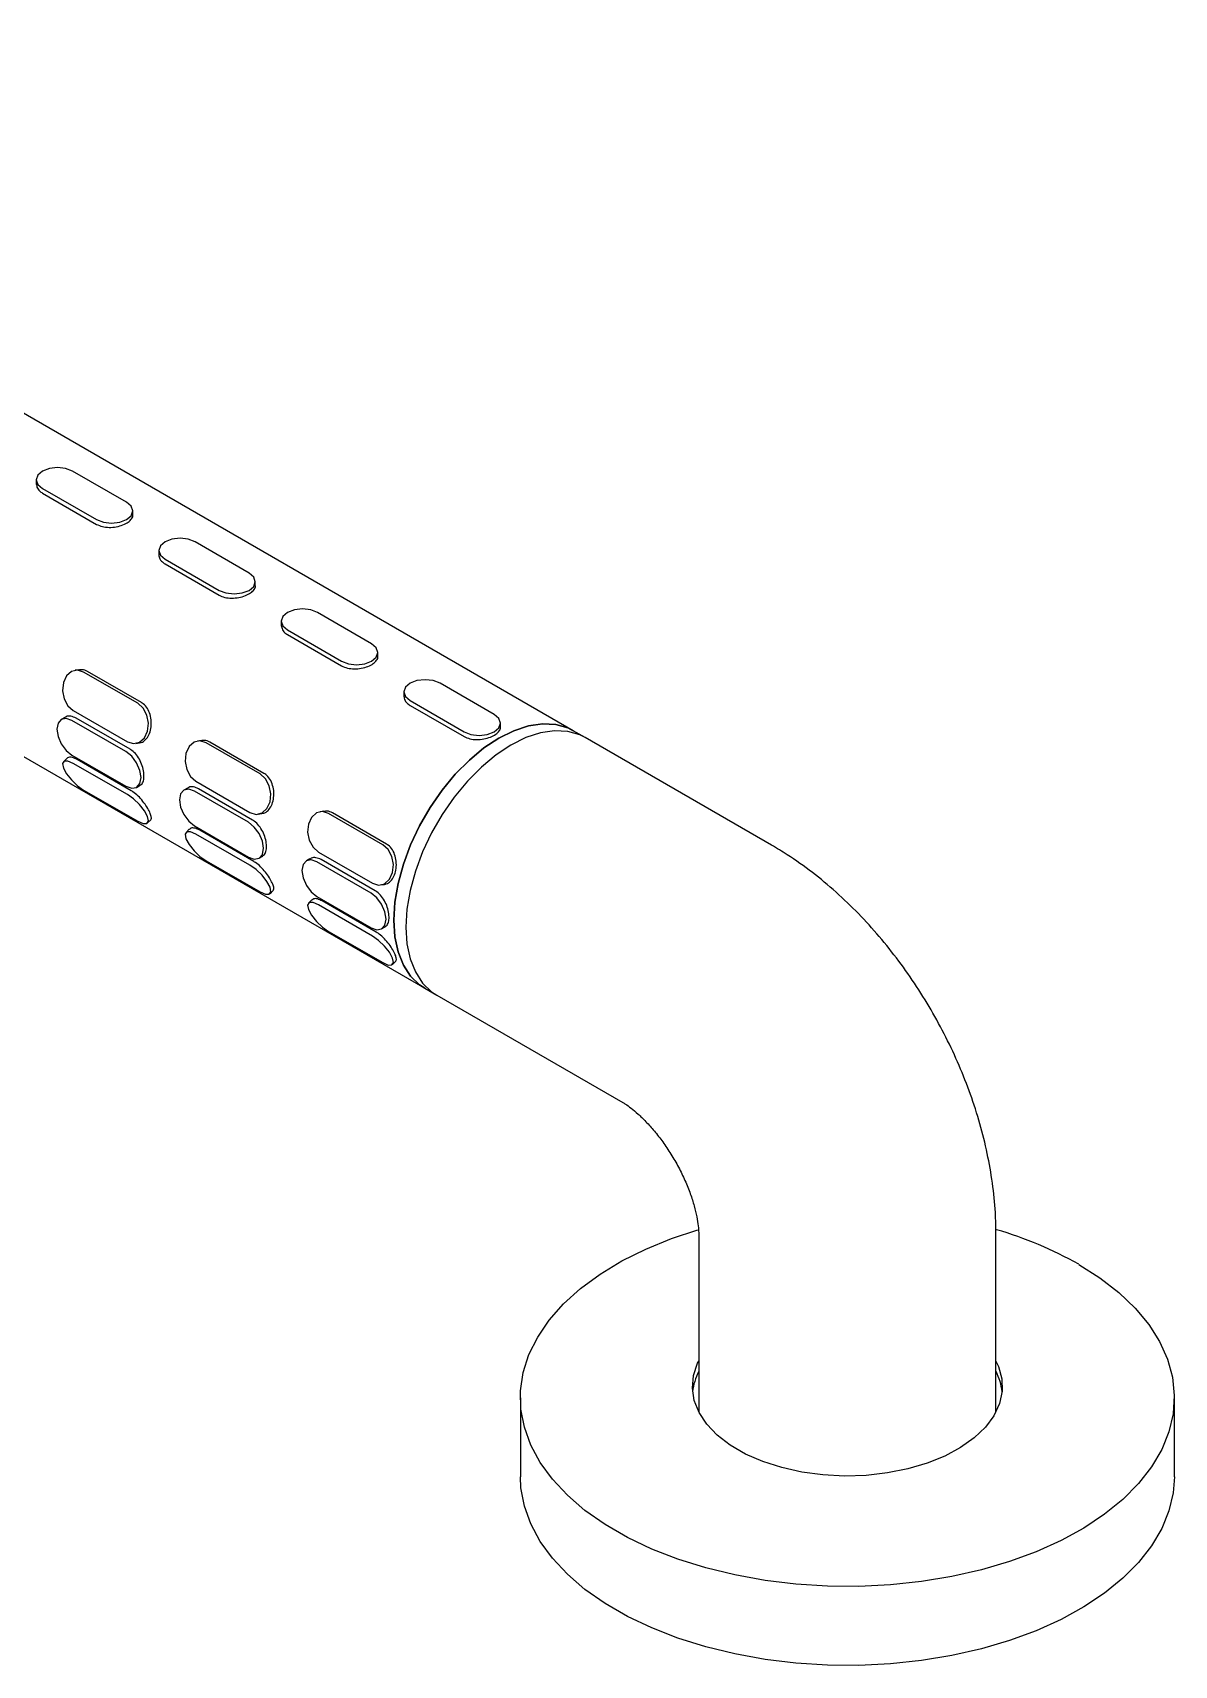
# Model space of a CAD drawing. Extents: x 0 to 3255, y 0 to 2385.
# Drawn here: x 1753 to 1887.4, y 1550.4 to 1742.6 of the extents above; entities that cross this region are included whole.
import ezdxf

# ---------------------------------------------------------------- set-up
doc = ezdxf.new("R2010")
doc.units = 0
doc.header["$LTSCALE"] = 10
doc.header["$MEASUREMENT"] = 0
doc.layers.get('0').update_dxf_attribs({"linetype": 'CONTINUOUS'})

msp = doc.modelspace()

# ---------------------------------------------------------------- linework, layer by layer
at = {"color": 7, "linetype": 'Continuous', "lineweight": 25}
for p, q in [((1816.67, 1660.44), (1473.73, 1858.41)), ((1456.23, 1828.1), (1799.18, 1630.12)), ((1753.45, 1689.98), (1753.45, 1689.5)), ((1764.08, 1687.33), (1757.72, 1691)), ((1754.18, 1688.96), (1760.55, 1685.29)), ((1754.18, 1688.4), (1760.55, 1684.73)), ((1764.82, 1685.83), (1764.82, 1686.31)), ((1778.51, 1679), (1772.14, 1682.67)), ((1767.88, 1681.65), (1767.88, 1681.17)), ((1768.61, 1680.63), (1774.97, 1676.96)), ((1768.61, 1680.08), (1774.97, 1676.4)), ((1779.24, 1677.5), (1779.24, 1677.98)), ((1792.93, 1670.67), (1786.57, 1674.35)), ((1782.3, 1673.33), (1782.3, 1672.84)), ((1783.03, 1672.3), (1789.4, 1668.63)), ((1783.03, 1671.75), (1789.4, 1668.08)), ((1793.67, 1669.17), (1793.67, 1669.65)), ((1758.45, 1667.61), (1758.03, 1667.55)), ((1765.39, 1663.67), (1759.02, 1667.34)), ((1765.84, 1663.74), (1759.47, 1667.42)), ((1796.73, 1665), (1796.73, 1664.52)), ((1807.36, 1662.34), (1800.99, 1666.02)), ((1757.81, 1662.81), (1764.18, 1659.14)), ((1797.46, 1663.98), (1803.82, 1660.3)), ((1797.46, 1663.42), (1803.82, 1659.75)), ((1756.82, 1662.01), (1756.4, 1661.77)), ((1764.01, 1657.97), (1757.65, 1661.65)), ((1764.49, 1658.25), (1758.13, 1661.93)), ((1808.09, 1660.84), (1808.09, 1661.32)), ((1765.17, 1658.93), (1765.59, 1659)), ((1772.87, 1659.28), (1772.45, 1659.22)), ((1779.81, 1655.34), (1773.45, 1659.02)), ((1780.26, 1655.41), (1773.9, 1659.09)), ((1818.09, 1659.62), (1816.67, 1660.44)), ((1840.01, 1646.97), (1818.09, 1659.62)), ((1757.03, 1657.17), (1756.65, 1656.79)), ((1757.65, 1657.57), (1764.01, 1653.89)), ((1764.63, 1653.37), (1758.26, 1657.04)), ((1764.18, 1652.92), (1757.81, 1656.59)), ((1759.02, 1653.45), (1765.39, 1649.78)), ((1765.26, 1653.77), (1765.68, 1654.01)), ((1771.24, 1653.69), (1770.82, 1653.44)), ((1778.44, 1649.65), (1772.07, 1653.32)), ((1772.24, 1654.48), (1778.6, 1650.81)), ((1778.92, 1649.92), (1772.55, 1653.6)), ((1766.55, 1649.58), (1766.92, 1649.96)), ((1779.59, 1650.61), (1780.01, 1650.67)), ((1787.3, 1650.96), (1786.88, 1650.89)), ((1794.24, 1647.02), (1787.87, 1650.69)), ((1794.69, 1647.09), (1788.32, 1650.76)), ((1771.45, 1648.84), (1771.08, 1648.47)), ((1772.07, 1649.24), (1778.44, 1645.56)), ((1778.6, 1644.59), (1772.24, 1648.27)), ((1779.05, 1645.04), (1772.69, 1648.72)), ((1779.69, 1645.44), (1780.11, 1645.68)), ((1786.66, 1646.15), (1793.03, 1642.48)), ((1773.45, 1645.13), (1779.81, 1641.45)), ((1785.67, 1645.36), (1785.25, 1645.12)), ((1792.86, 1641.32), (1786.5, 1644.99)), ((1793.34, 1641.6), (1786.98, 1645.27)), ((1780.97, 1641.25), (1781.35, 1641.63)), ((1794.02, 1642.28), (1794.44, 1642.34)), ((1785.88, 1640.52), (1785.5, 1640.14)), ((1786.5, 1640.91), (1792.86, 1637.24)), ((1793.03, 1636.26), (1786.66, 1639.94)), ((1793.48, 1636.71), (1787.11, 1640.39)), ((1787.87, 1636.8), (1794.24, 1633.13)), ((1794.11, 1637.11), (1794.53, 1637.35)), ((1795.4, 1632.92), (1795.77, 1633.3)), ((1799.18, 1630.12), (1800.59, 1629.31)), ((1800.59, 1629.31), (1822.51, 1616.65)), ((1831.44, 1601.19), (1831.44, 1580.24)), ((1866.44, 1580.24), (1866.44, 1601.19)), ((1810.44, 1581.91), (1810.44, 1572.61)), ((1887.44, 1572.61), (1887.44, 1581.91))]:
    msp.add_line(p, q, dxfattribs=at)
at = {"color": 7, "linetype": 'Continuous', "lineweight": 25, "flags": 128}
for points in [[(1757.72, 1691), (1756.91, 1691.31), (1755.95, 1691.42), (1754.99, 1691.31), (1754.18, 1691), (1753.64, 1690.53), (1753.45, 1689.98), (1753.64, 1689.43), (1754.18, 1688.96)], [(1760.55, 1685.29), (1761.36, 1684.97), (1762.32, 1684.86), (1763.27, 1684.97), (1764.08, 1685.29), (1764.63, 1685.75), (1764.82, 1686.31), (1764.63, 1686.86), (1764.08, 1687.33)], [(1772.14, 1682.67), (1771.33, 1682.99), (1770.38, 1683.1), (1769.42, 1682.99), (1768.61, 1682.67), (1768.07, 1682.21), (1767.88, 1681.65), (1768.07, 1681.1), (1768.61, 1680.63)], [(1774.97, 1676.96), (1775.78, 1676.65), (1776.74, 1676.54), (1777.7, 1676.65), (1778.51, 1676.96), (1779.05, 1677.43), (1779.24, 1677.98), (1779.05, 1678.53), (1778.51, 1679)], [(1786.57, 1674.35), (1785.76, 1674.66), (1784.8, 1674.77), (1783.84, 1674.66), (1783.03, 1674.35), (1782.49, 1673.88), (1782.3, 1673.33), (1782.49, 1672.77), (1783.03, 1672.3)], [(1789.4, 1668.63), (1790.21, 1668.32), (1791.17, 1668.21), (1792.12, 1668.32), (1792.93, 1668.63), (1793.48, 1669.1), (1793.67, 1669.65), (1793.48, 1670.2), (1792.93, 1670.67)], [(1759.02, 1667.34), (1758.3, 1667.56), (1757.59, 1667.4), (1757.01, 1666.89), (1756.65, 1666.1), (1756.55, 1665.15), (1756.74, 1664.2), (1757.18, 1663.37), (1757.81, 1662.81)], [(1800.99, 1666.02), (1800.18, 1666.33), (1799.23, 1666.44), (1798.27, 1666.33), (1797.46, 1666.02), (1796.92, 1665.55), (1796.73, 1665), (1796.92, 1664.45), (1797.46, 1663.98)], [(1764.18, 1659.14), (1764.9, 1658.92), (1765.6, 1659.08), (1766.18, 1659.59), (1766.55, 1660.38), (1766.65, 1661.33), (1766.46, 1662.28), (1766.02, 1663.11), (1765.39, 1663.67)], [(1757.65, 1661.65), (1756.97, 1661.88), (1756.4, 1661.77), (1756.02, 1661.33), (1755.88, 1660.63), (1756.02, 1659.77), (1756.4, 1658.89), (1756.97, 1658.11), (1757.65, 1657.57)], [(1795.55, 1638.14), (1795.68, 1640.24), (1796.05, 1642.45), (1796.67, 1644.72), (1797.51, 1646.99), (1798.57, 1649.24), (1799.82, 1651.4), (1801.23, 1653.44), (1802.78, 1655.31), (1804.44, 1656.98), (1806.16, 1658.41), (1807.92, 1659.57), (1809.69, 1660.44), (1811.41, 1661), (1813.06, 1661.25), (1814.61, 1661.16), (1816.03, 1660.76), (1816.67, 1660.44)], [(1816.67, 1660.44), (1816.03, 1660.76), (1814.61, 1661.16), (1813.07, 1661.25), (1811.41, 1661), (1809.69, 1660.44), (1807.92, 1659.57), (1806.16, 1658.41), (1804.44, 1656.98), (1802.78, 1655.31), (1801.23, 1653.44), (1799.82, 1651.4), (1798.57, 1649.24), (1797.51, 1647), (1796.67, 1644.72), (1796.05, 1642.45), (1795.68, 1640.24), (1795.55, 1638.14)], [(1803.82, 1660.3), (1804.63, 1659.99), (1805.59, 1659.88), (1806.55, 1659.99), (1807.36, 1660.3), (1807.9, 1660.77), (1808.09, 1661.32), (1807.9, 1661.88), (1807.36, 1662.34)], [(1773.45, 1659.02), (1772.72, 1659.23), (1772.02, 1659.07), (1771.44, 1658.56), (1771.07, 1657.77), (1770.98, 1656.82), (1771.16, 1655.87), (1771.61, 1655.05), (1772.24, 1654.48)], [(1818.09, 1659.62), (1817.44, 1659.94), (1816.03, 1660.35), (1814.48, 1660.43), (1812.83, 1660.19), (1811.1, 1659.62), (1809.34, 1658.75), (1807.58, 1657.59), (1805.85, 1656.16), (1804.2, 1654.49), (1802.65, 1652.62), (1801.24, 1650.58), (1799.99, 1648.42), (1798.93, 1646.18), (1798.08, 1643.9), (1797.47, 1641.64), (1797.09, 1639.43), (1796.96, 1637.32)], [(1818.09, 1659.62), (1817.44, 1659.94), (1816.03, 1660.35), (1814.48, 1660.43), (1812.83, 1660.19), (1811.1, 1659.62), (1809.34, 1658.75), (1807.58, 1657.59), (1805.85, 1656.16), (1804.2, 1654.49), (1802.65, 1652.62), (1801.24, 1650.58), (1799.99, 1648.42), (1798.93, 1646.18), (1798.08, 1643.9), (1797.47, 1641.64), (1797.09, 1639.43), (1796.96, 1637.32), (1797.09, 1635.36), (1797.47, 1633.58), (1798.08, 1632.03), (1798.93, 1630.73), (1799.99, 1629.71), (1800.59, 1629.31)], [(1764.01, 1653.89), (1764.69, 1653.66), (1765.26, 1653.77), (1765.65, 1654.21), (1765.78, 1654.91), (1765.65, 1655.77), (1765.26, 1656.65), (1764.69, 1657.43), (1764.01, 1657.97)], [(1757.81, 1656.59), (1757.18, 1656.86), (1756.74, 1656.85), (1756.55, 1656.57), (1756.65, 1656.04), (1757.02, 1655.37), (1757.6, 1654.64), (1758.3, 1653.96), (1759.02, 1653.45)], [(1778.6, 1650.81), (1779.32, 1650.59), (1780.03, 1650.75), (1780.61, 1651.27), (1780.97, 1652.06), (1781.07, 1653), (1780.88, 1653.96), (1780.44, 1654.78), (1779.81, 1655.34)], [(1772.07, 1653.32), (1771.4, 1653.56), (1770.82, 1653.44), (1770.44, 1653), (1770.31, 1652.3), (1770.44, 1651.44), (1770.82, 1650.56), (1771.4, 1649.78), (1772.07, 1649.24)], [(1765.39, 1649.78), (1766.02, 1649.51), (1766.46, 1649.52), (1766.65, 1649.81), (1766.55, 1650.33), (1766.18, 1651.01), (1765.6, 1651.74), (1764.9, 1652.41), (1764.18, 1652.92)], [(1778.44, 1645.56), (1779.12, 1645.33), (1779.69, 1645.44), (1780.07, 1645.88), (1780.21, 1646.59), (1780.07, 1647.44), (1779.69, 1648.33), (1779.11, 1649.1), (1778.44, 1649.65)], [(1787.87, 1650.69), (1787.15, 1650.91), (1786.44, 1650.75), (1785.86, 1650.23), (1785.5, 1649.44), (1785.4, 1648.5), (1785.59, 1647.54), (1786.03, 1646.72), (1786.66, 1646.15)], [(1772.24, 1648.27), (1771.61, 1648.54), (1771.16, 1648.53), (1770.98, 1648.24), (1771.07, 1647.72), (1771.44, 1647.04), (1772.02, 1646.31), (1772.72, 1645.64), (1773.45, 1645.13)], [(1793.03, 1642.48), (1793.75, 1642.26), (1794.45, 1642.42), (1795.03, 1642.94), (1795.4, 1643.73), (1795.5, 1644.67), (1795.31, 1645.63), (1794.87, 1646.45), (1794.24, 1647.02)], [(1779.81, 1641.45), (1780.44, 1641.18), (1780.88, 1641.19), (1781.07, 1641.48), (1780.97, 1642), (1780.61, 1642.68), (1780.03, 1643.41), (1779.32, 1644.08), (1778.6, 1644.59)], [(1786.5, 1644.99), (1785.82, 1645.23), (1785.25, 1645.12), (1784.87, 1644.68), (1784.73, 1643.97), (1784.87, 1643.11), (1785.25, 1642.23), (1785.82, 1641.46), (1786.5, 1640.91)], [(1786.66, 1639.94), (1786.03, 1640.21), (1785.59, 1640.2), (1785.4, 1639.91), (1785.5, 1639.39), (1785.87, 1638.71), (1786.44, 1637.98), (1787.15, 1637.31), (1787.87, 1636.8)], [(1792.86, 1637.24), (1793.54, 1637), (1794.11, 1637.11), (1794.5, 1637.55), (1794.63, 1638.26), (1794.5, 1639.12), (1794.11, 1640), (1793.54, 1640.77), (1792.86, 1641.32)], [(1799.18, 1630.12), (1798.57, 1630.52), (1797.52, 1631.54), (1796.67, 1632.85), (1796.05, 1634.4), (1795.68, 1636.17), (1795.55, 1638.14)], [(1795.55, 1638.14), (1795.68, 1636.18), (1796.05, 1634.4), (1796.67, 1632.85), (1797.51, 1631.54), (1798.57, 1630.52), (1799.18, 1630.12)], [(1794.24, 1633.13), (1794.87, 1632.85), (1795.31, 1632.86), (1795.5, 1633.15), (1795.4, 1633.67), (1795.03, 1634.35), (1794.45, 1635.08), (1793.75, 1635.75), (1793.03, 1636.26)], [(1796.96, 1637.32), (1797.09, 1635.36), (1797.47, 1633.58), (1798.08, 1632.03), (1798.93, 1630.73), (1799.99, 1629.71), (1800.59, 1629.31)], [(1876.18, 1597.61), (1878.68, 1596.02), (1880.9, 1594.3), (1882.82, 1592.46), (1884.43, 1590.52), (1885.7, 1588.51), (1886.63, 1586.43), (1887.21, 1584.31), (1887.43, 1582.16), (1887.3, 1580.02), (1886.8, 1577.89), (1885.95, 1575.8), (1884.76, 1573.76), (1883.23, 1571.81), (1881.38, 1569.94), (1879.23, 1568.19), (1876.79, 1566.57), (1874.1, 1565.09), (1871.17, 1563.76), (1868.03, 1562.61), (1864.72, 1561.63), (1861.25, 1560.85), (1857.67, 1560.26), (1854.01, 1559.88), (1850.31, 1559.7), (1846.59, 1559.72), (1842.89, 1559.96), (1839.25, 1560.4), (1835.7, 1561.04), (1832.27, 1561.87), (1829, 1562.9), (1825.91, 1564.09), (1823.04, 1565.46), (1820.41, 1566.98), (1818.05, 1568.64), (1815.98, 1570.42), (1814.21, 1572.31), (1812.77, 1574.29), (1811.66, 1576.34), (1810.91, 1578.45), (1810.51, 1580.58), (1810.46, 1582.73), (1810.78, 1584.87), (1811.45, 1586.98), (1812.48, 1589.04), (1813.84, 1591.04), (1815.53, 1592.96), (1817.53, 1594.77), (1819.83, 1596.46), (1822.4, 1598.01), (1825.21, 1599.41), (1828.25, 1600.65), (1831.35, 1601.68)], [(1866.44, 1586.22), (1866.72, 1585.59), (1867.12, 1584.14), (1867.16, 1582.67), (1866.85, 1581.21), (1866.19, 1579.79), (1865.19, 1578.44), (1863.88, 1577.18), (1862.28, 1576.04), (1860.41, 1575.03), (1858.33, 1574.19), (1856.06, 1573.53), (1853.65, 1573.05), (1851.15, 1572.77), (1848.61, 1572.69), (1846.07, 1572.82), (1843.59, 1573.15), (1841.21, 1573.68), (1838.99, 1574.39), (1836.96, 1575.28), (1835.16, 1576.32), (1833.62, 1577.49), (1832.39, 1578.78), (1831.48, 1580.15), (1830.91, 1581.59), (1830.69, 1583.05), (1830.82, 1584.52), (1831.31, 1585.96), (1831.44, 1586.22)], [(1887.44, 1572.61), (1887.3, 1570.72), (1886.8, 1568.59), (1885.95, 1566.5), (1884.76, 1564.47), (1883.23, 1562.51), (1881.38, 1560.65), (1879.23, 1558.89), (1876.79, 1557.27), (1874.1, 1555.79), (1871.17, 1554.47), (1868.03, 1553.31), (1864.72, 1552.34), (1861.25, 1551.55), (1857.67, 1550.97), (1854.01, 1550.58), (1850.31, 1550.4), (1846.59, 1550.43), (1842.89, 1550.66), (1839.25, 1551.1), (1835.7, 1551.74), (1832.27, 1552.58), (1829, 1553.6), (1825.91, 1554.8), (1823.04, 1556.16), (1820.41, 1557.68), (1818.05, 1559.34), (1815.98, 1561.13), (1814.21, 1563.02), (1812.77, 1565), (1811.66, 1567.05), (1810.91, 1569.15), (1810.51, 1571.28), (1810.44, 1572.61)]]:
    msp.add_lwpolyline(points, dxfattribs=at)
at = {"color": 7, "linetype": 'Continuous', "lineweight": 25}
for centre, radius, start, end in [((1853.83, 1558.05), 45.44, 60.5439, 73.8178), ((1837.4, 1581.89), 6.72, 152.5203, 173.7947), ((1860.55, 1581.91), 6.65, 6.0827, 27.6023)]:
    msp.add_arc(centre, radius, start, end, dxfattribs=at)
for points, knots in [([(1753.45, 1689.5), (1753.48, 1689.32), (1753.53, 1688.97), (1753.86, 1688.61), (1754.12, 1688.45), (1754.18, 1688.4)], [0, 0, 0, 0, 0.422767, 0.853017, 1, 1, 1, 1]), ([(1760.55, 1684.73), (1760.76, 1684.63), (1761.2, 1684.43), (1762.03, 1684.35), (1762.88, 1684.42), (1763.67, 1684.65), (1764.31, 1684.98), (1764.7, 1685.38), (1764.86, 1685.68), (1764.81, 1685.82), (1764.81, 1685.82)], [0, 0, 0, 0, 0.142186, 0.284336, 0.427401, 0.571077, 0.713766, 0.855425, 0.997584, 1, 1, 1, 1]), ([(1767.88, 1681.17), (1767.9, 1681), (1767.96, 1680.64), (1768.29, 1680.28), (1768.54, 1680.12), (1768.61, 1680.08)], [0, 0, 0, 0, 0.422767, 0.853017, 1, 1, 1, 1]), ([(1774.97, 1676.4), (1775.19, 1676.3), (1775.62, 1676.1), (1776.45, 1676.02), (1777.3, 1676.1), (1778.09, 1676.32), (1778.73, 1676.66), (1779.12, 1677.06), (1779.29, 1677.35), (1779.24, 1677.5), (1779.24, 1677.5)], [0, 0, 0, 0, 0.1421856, 0.2843358, 0.4274011, 0.5710768, 0.7137656, 0.8554246, 0.9975844, 1, 1, 1, 1]), ([(1782.3, 1672.84), (1782.33, 1672.67), (1782.38, 1672.31), (1782.71, 1671.95), (1782.97, 1671.79), (1783.03, 1671.75)], [0, 0, 0, 0, 0.422767, 0.853017, 1, 1, 1, 1]), ([(1789.4, 1668.08), (1789.61, 1667.98), (1790.05, 1667.78), (1790.88, 1667.69), (1791.73, 1667.77), (1792.52, 1667.99), (1793.16, 1668.33), (1793.55, 1668.73), (1793.71, 1669.02), (1793.66, 1669.17), (1793.66, 1669.17)], [0, 0, 0, 0, 0.142186, 0.284336, 0.427401, 0.571077, 0.713766, 0.855425, 0.997584, 1, 1, 1, 1]), ([(1759.47, 1667.42), (1759.27, 1667.51), (1758.93, 1667.67), (1758.58, 1667.6), (1758.45, 1667.58)], [0, 0, 0, 0, 0.621996, 1, 1, 1, 1]), ([(1765.58, 1659.03), (1765.66, 1659.04), (1765.93, 1659.05), (1766.34, 1659.36), (1766.73, 1659.92), (1766.97, 1660.68), (1767.02, 1661.52), (1766.89, 1662.35), (1766.56, 1663.09), (1766.17, 1663.53), (1765.9, 1663.7), (1765.84, 1663.74)], [0, 0, 0, 0, 0.050446, 0.179924, 0.309954, 0.439091, 0.567296, 0.695954, 0.825757, 0.955632, 1, 1, 1, 1]), ([(1796.73, 1664.52), (1796.75, 1664.34), (1796.81, 1663.99), (1797.14, 1663.62), (1797.39, 1663.46), (1797.46, 1663.42)], [0, 0, 0, 0, 0.422767, 0.853017, 1, 1, 1, 1]), ([(1758.13, 1661.93), (1757.93, 1662.01), (1757.53, 1662.19), (1757.07, 1662.17), (1756.88, 1662.02), (1756.83, 1661.99)], [0, 0, 0, 0, 0.426698, 0.853291, 1, 1, 1, 1]), ([(1803.82, 1659.75), (1804.04, 1659.65), (1804.47, 1659.45), (1805.3, 1659.37), (1806.15, 1659.44), (1806.94, 1659.67), (1807.58, 1660), (1807.97, 1660.4), (1808.14, 1660.7), (1808.09, 1660.84), (1808.09, 1660.84)], [0, 0, 0, 0, 0.1421856, 0.2843358, 0.4274011, 0.5710768, 0.7137656, 0.8554246, 0.9975844, 1, 1, 1, 1]), ([(1773.9, 1659.09), (1773.69, 1659.19), (1773.36, 1659.34), (1773.01, 1659.28), (1772.88, 1659.25)], [0, 0, 0, 0, 0.621996, 1, 1, 1, 1]), ([(1758.26, 1657.04), (1758.07, 1657.14), (1757.69, 1657.32), (1757.25, 1657.34), (1757.11, 1657.2), (1757.05, 1657.15)], [0, 0, 0, 0, 0.368703, 0.737315, 1, 1, 1, 1]), ([(1765.66, 1654.04), (1765.75, 1654.08), (1765.96, 1654.2), (1766.12, 1654.66), (1766.15, 1655.33), (1766.01, 1656.11), (1765.71, 1656.9), (1765.26, 1657.61), (1764.83, 1658.04), (1764.56, 1658.21), (1764.49, 1658.25)], [0, 0, 0, 0, 0.094149, 0.237779, 0.380423, 0.522038, 0.664153, 0.807532, 0.950991, 1, 1, 1, 1]), ([(1780.01, 1650.7), (1780.08, 1650.71), (1780.36, 1650.72), (1780.76, 1651.03), (1781.16, 1651.59), (1781.39, 1652.35), (1781.45, 1653.19), (1781.31, 1654.02), (1780.98, 1654.76), (1780.59, 1655.21), (1780.33, 1655.37), (1780.26, 1655.41)], [0, 0, 0, 0, 0.050446, 0.179924, 0.309954, 0.439091, 0.567296, 0.695954, 0.825757, 0.955632, 1, 1, 1, 1]), ([(1766.9, 1649.98), (1766.93, 1649.99), (1767.02, 1650.03), (1767, 1650.32), (1766.84, 1650.82), (1766.49, 1651.45), (1766.02, 1652.13), (1765.45, 1652.76), (1764.96, 1653.16), (1764.7, 1653.33), (1764.63, 1653.37)], [0, 0, 0, 0, 0.0440598, 0.1956323, 0.3461637, 0.4956088, 0.6455822, 0.7968893, 0.9482813, 1, 1, 1, 1]), ([(1772.55, 1653.6), (1772.36, 1653.69), (1771.96, 1653.86), (1771.49, 1653.84), (1771.31, 1653.7), (1771.26, 1653.66)], [0, 0, 0, 0, 0.426698, 0.853291, 1, 1, 1, 1]), ([(1780.09, 1645.71), (1780.17, 1645.76), (1780.38, 1645.88), (1780.55, 1646.34), (1780.58, 1647), (1780.44, 1647.78), (1780.13, 1648.57), (1779.69, 1649.28), (1779.25, 1649.72), (1778.99, 1649.88), (1778.92, 1649.92)], [0, 0, 0, 0, 0.094149, 0.237779, 0.380423, 0.522038, 0.664153, 0.807532, 0.950991, 1, 1, 1, 1]), ([(1788.32, 1650.76), (1788.12, 1650.86), (1787.78, 1651.02), (1787.43, 1650.95), (1787.3, 1650.92)], [0, 0, 0, 0, 0.621996, 1, 1, 1, 1]), ([(1772.69, 1648.72), (1772.5, 1648.81), (1772.11, 1648.99), (1771.68, 1649.01), (1771.53, 1648.88), (1771.47, 1648.82)], [0, 0, 0, 0, 0.368703, 0.737315, 1, 1, 1, 1]), ([(1786.98, 1645.27), (1786.78, 1645.36), (1786.38, 1645.53), (1785.92, 1645.52), (1785.73, 1645.37), (1785.68, 1645.33)], [0, 0, 0, 0, 0.426698, 0.853291, 1, 1, 1, 1]), ([(1794.43, 1642.38), (1794.51, 1642.38), (1794.78, 1642.39), (1795.19, 1642.7), (1795.58, 1643.27), (1795.82, 1644.02), (1795.87, 1644.86), (1795.74, 1645.7), (1795.41, 1646.44), (1795.02, 1646.88), (1794.75, 1647.04), (1794.69, 1647.09)], [0, 0, 0, 0, 0.0504462, 0.1799239, 0.309954, 0.439091, 0.567296, 0.6959542, 0.8257566, 0.9556319, 1, 1, 1, 1]), ([(1866.44, 1601.19), (1866.43, 1601.89), (1866.4, 1603.73), (1866.12, 1606.75), (1865.54, 1610.24), (1864.7, 1613.73), (1863.62, 1617.2), (1862.31, 1620.61), (1860.78, 1623.95), (1859.05, 1627.2), (1857.13, 1630.34), (1855.01, 1633.35), (1852.72, 1636.23), (1850.26, 1638.94), (1847.62, 1641.47), (1844.83, 1643.79), (1842.27, 1645.61), (1840.63, 1646.59), (1840.01, 1646.97)], [0, 0, 0, 0, 0.039673, 0.104935, 0.17038, 0.235931, 0.301322, 0.366475, 0.431418, 0.496255, 0.561127, 0.62617, 0.691523, 0.757353, 0.823801, 0.890955, 0.958794, 1, 1, 1, 1]), ([(1781.33, 1641.65), (1781.35, 1641.66), (1781.45, 1641.7), (1781.43, 1641.99), (1781.26, 1642.49), (1780.92, 1643.12), (1780.44, 1643.8), (1779.87, 1644.43), (1779.39, 1644.84), (1779.12, 1645), (1779.05, 1645.04)], [0, 0, 0, 0, 0.0440598, 0.1956323, 0.3461637, 0.4956088, 0.6455822, 0.7968893, 0.9482813, 1, 1, 1, 1]), ([(1794.51, 1637.38), (1794.6, 1637.43), (1794.81, 1637.55), (1794.97, 1638.01), (1795, 1638.67), (1794.86, 1639.45), (1794.56, 1640.24), (1794.11, 1640.96), (1793.68, 1641.39), (1793.41, 1641.55), (1793.34, 1641.6)], [0, 0, 0, 0, 0.094149, 0.237779, 0.380423, 0.522038, 0.664153, 0.807532, 0.950991, 1, 1, 1, 1]), ([(1787.11, 1640.39), (1786.92, 1640.48), (1786.54, 1640.67), (1786.1, 1640.68), (1785.96, 1640.55), (1785.9, 1640.49)], [0, 0, 0, 0, 0.368703, 0.737315, 1, 1, 1, 1]), ([(1795.75, 1633.32), (1795.78, 1633.33), (1795.87, 1633.38), (1795.85, 1633.67), (1795.69, 1634.16), (1795.34, 1634.8), (1794.87, 1635.47), (1794.3, 1636.11), (1793.81, 1636.51), (1793.55, 1636.67), (1793.48, 1636.71)], [0, 0, 0, 0, 0.04406, 0.195632, 0.346164, 0.495609, 0.645582, 0.796889, 0.948281, 1, 1, 1, 1]), ([(1822.51, 1616.65), (1822.61, 1616.6), (1822.87, 1616.44), (1823.47, 1616.02), (1824.3, 1615.33), (1825.23, 1614.43), (1826.23, 1613.32), (1827.23, 1612.03), (1828.19, 1610.59), (1829.08, 1609.05), (1829.84, 1607.47), (1830.47, 1605.92), (1830.93, 1604.47), (1831.23, 1603.17), (1831.4, 1602.1), (1831.43, 1601.49), (1831.44, 1601.24), (1831.44, 1601.19)], [0, 0, 0, 0, 0.03852, 0.105835, 0.173958, 0.243832, 0.315652, 0.389263, 0.464269, 0.540126, 0.616223, 0.691758, 0.766228, 0.83932, 0.911023, 0.981761, 1, 1, 1, 1])]:
    msp.add_open_spline(points, degree=3, knots=knots, dxfattribs=at)

doc.saveas('drawing.dxf')
